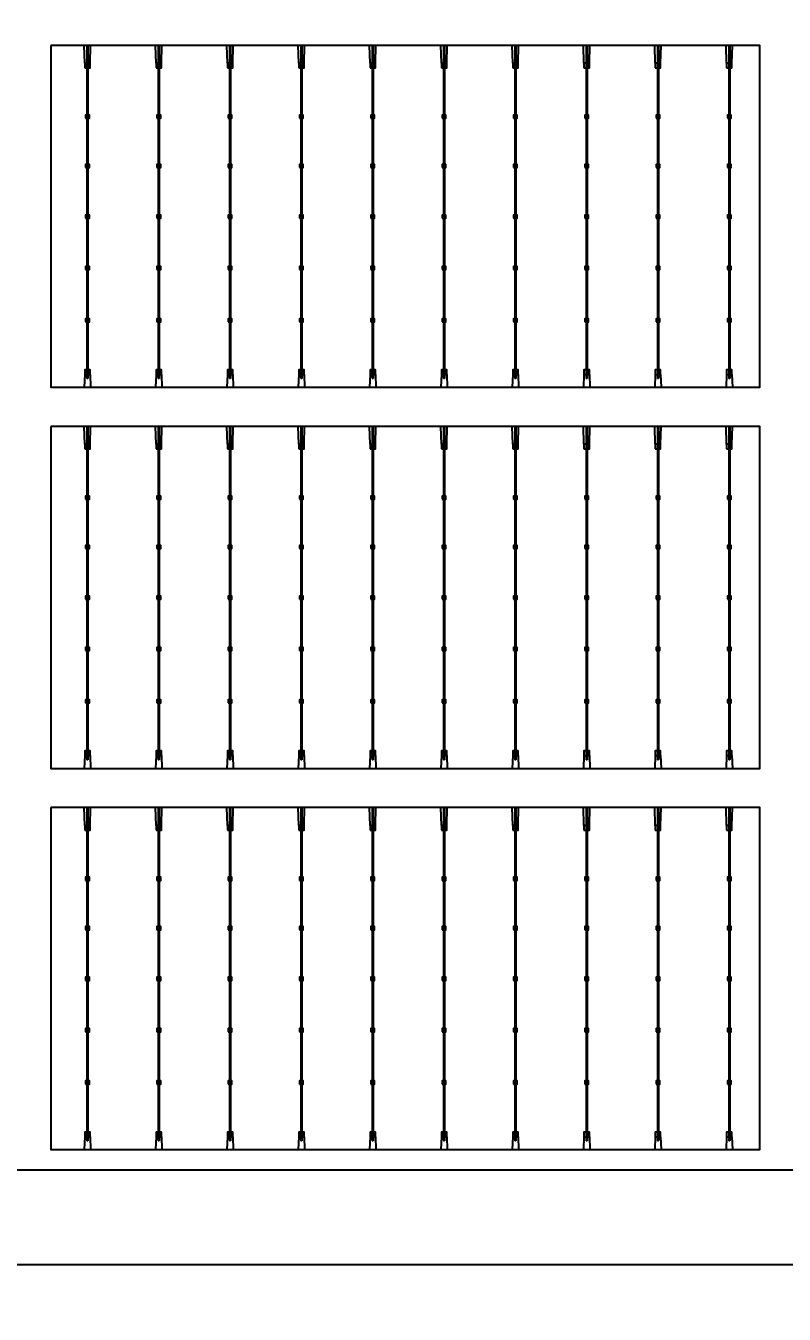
# Model space of a CAD drawing. Header units: millimetres. Extents: x 10297564 to 11610295, y -9287743 to -8409454.
# Drawn here: x 10433894 to 10436460, y -9107772 to -9103410 of the extents above; entities that cross this region are included whole.
import ezdxf

# ---------------------------------------------------------------- set-up
doc = ezdxf.new("R2010")
doc.units = ezdxf.units.MM
doc.header["$LTSCALE"] = 100
doc.layers.add('E1', color=1, linetype='Continuous')
doc.layers.add('Outline', color=5, linetype='Continuous', lineweight=25)
doc.styles.add('HL-S1', font='DotumChe.ttf')
doc.styles.add('MG', font='malgun.ttf')
doc.dimstyles.new('HL-100', dxfattribs={"dimscale": 100, "dimtxt": 3, "dimasz": 4, "dimexe": 2, "dimexo": 2, "dimgap": 1, "dimtad": 1, "dimdec": 0, "dimzin": 0, "dimlunit": 6, "dimtxsty": 'HL-S1', "dimblk": 'DOTSMALL', "dimcen": 4, "dimdle": 2, "dimclrd": 256, "dimclre": 256, "dimclrt": 4, "dimazin": 0, "dimtfac": 1, "dimtdec": 0, "dimtix": 1, "dimtmove": 2, "dimatfit": 3, "dimldrblk": 'DOTSMALL', "dimfxl": 1.5, "dimtolj": 1, "dimtzin": 0, "dimlwd": -1, "dimlwe": -1, "dimarcsym": 0})

# ---------------------------------------------------------------- blocks, each defined once
blk = doc.blocks.new('*D75')
at = {"layer": 'defpoints', "color": 0, "transparency": 16777216}
for p in [(10439230.2, -9073249.8), (10439230.2, -9073249.8), (10423426.7, -9107604.7)]:
    blk.add_point(p, dxfattribs=at)
at = {"layer": 'E1', "color": 1, "transparency": 16777216}
for p, q in [((10439593.6, -9073417), (10439593.6, -9073417)), ((10423593.8, -9107241.3), (10439063, -9073613.2)), ((10423790.1, -9107771.8), (10423790.1, -9107771.8))]:
    blk.add_line(p, q, dxfattribs=at)
for points in [[(10439002.4, -9073585.4), (10439123.6, -9073641.1), (10439230.2, -9073249.8)], [(10423533.3, -9107213.4), (10423654.4, -9107269.1), (10423426.7, -9107604.7)]]:
    blk.add_solid(points, dxfattribs=at)
at = {"layer": 'E1', "color": 7, "transparency": 16777216, "insert": (10430911.1, -9090235.3), "char_height": 500, "attachment_point": 5, "rotation": 65.2972, "style": 'MG'}
blk.add_mtext('\\A1;2711.1', dxfattribs=at)
blk = doc.blocks.new('_DotSmall')
at = {"color": 0, "linetype": 'ByBlock', "const_width": 0.5}
blk.add_lwpolyline([(-0.0625, 0, 1), (0.0625, 0, 1)], format="xyb", close=True, dxfattribs=at)

msp = doc.modelspace()

# ---------------------------------------------------------------- hatches: boundary and pattern name
at = {"true_color": 0x939598}
h = msp.add_hatch(color=252, dxfattribs=at)
h.dxf.hatch_style = 1
h.paths.add_polyline_path([(10434104.8, -9103475.9), (10434100.8, -9103475.9), (10434100.8, -9104604.4), (10434104.8, -9104604.4)])
h = msp.add_hatch(color=252, dxfattribs=at)
h.dxf.hatch_style = 1
h.paths.add_polyline_path([(10434346.1, -9103475.9), (10434342.1, -9103475.9), (10434342.1, -9104604.4), (10434346.1, -9104604.4)])
h = msp.add_hatch(color=252, dxfattribs=at)
h.dxf.hatch_style = 1
h.paths.add_polyline_path([(10434587.4, -9103475.9), (10434583.4, -9103475.9), (10434583.4, -9104604.4), (10434587.4, -9104604.4)])
h = msp.add_hatch(color=252, dxfattribs=at)
h.dxf.hatch_style = 1
h.paths.add_polyline_path([(10434828.7, -9103475.9), (10434824.7, -9103475.9), (10434824.7, -9104604.4), (10434828.7, -9104604.4)])
h = msp.add_hatch(color=252, dxfattribs=at)
h.dxf.hatch_style = 1
h.paths.add_polyline_path([(10435070.1, -9103475.9), (10435066, -9103475.9), (10435066, -9104604.4), (10435070.1, -9104604.4)])
h = msp.add_hatch(color=252, dxfattribs=at)
h.dxf.hatch_style = 1
h.paths.add_polyline_path([(10435311.4, -9103475.9), (10435307.3, -9103475.9), (10435307.3, -9104604.4), (10435311.4, -9104604.4)])
h = msp.add_hatch(color=252, dxfattribs=at)
h.dxf.hatch_style = 1
h.paths.add_polyline_path([(10435552.7, -9103475.9), (10435548.6, -9103475.9), (10435548.6, -9104604.4), (10435552.7, -9104604.4)])
h = msp.add_hatch(color=252, dxfattribs=at)
h.dxf.hatch_style = 1
h.paths.add_polyline_path([(10435794, -9103475.9), (10435789.9, -9103475.9), (10435789.9, -9104604.4), (10435794, -9104604.4)])
h = msp.add_hatch(color=252, dxfattribs=at)
h.dxf.hatch_style = 1
h.paths.add_polyline_path([(10436035.3, -9103475.9), (10436031.2, -9103475.9), (10436031.2, -9104604.4), (10436035.3, -9104604.4)])
h = msp.add_hatch(color=252, dxfattribs=at)
h.dxf.hatch_style = 1
h.paths.add_polyline_path([(10436276.6, -9103475.9), (10436272.5, -9103475.9), (10436272.5, -9104604.4), (10436276.6, -9104604.4)])
h = msp.add_hatch(color=252, dxfattribs=at)
h.dxf.hatch_style = 1
h.paths.add_polyline_path([(10434104.8, -9104766.1), (10434100.8, -9104766.1), (10434100.8, -9105894.6), (10434104.8, -9105894.6)])
h = msp.add_hatch(color=252, dxfattribs=at)
h.dxf.hatch_style = 1
h.paths.add_polyline_path([(10434346.1, -9104766.1), (10434342.1, -9104766.1), (10434342.1, -9105894.6), (10434346.1, -9105894.6)])
h = msp.add_hatch(color=252, dxfattribs=at)
h.dxf.hatch_style = 1
h.paths.add_polyline_path([(10434587.4, -9104766.1), (10434583.4, -9104766.1), (10434583.4, -9105894.6), (10434587.4, -9105894.6)])
h = msp.add_hatch(color=252, dxfattribs=at)
h.dxf.hatch_style = 1
h.paths.add_polyline_path([(10434828.7, -9104766.1), (10434824.7, -9104766.1), (10434824.7, -9105894.6), (10434828.7, -9105894.6)])
h = msp.add_hatch(color=252, dxfattribs=at)
h.dxf.hatch_style = 1
h.paths.add_polyline_path([(10435070.1, -9104766.1), (10435066, -9104766.1), (10435066, -9105894.6), (10435070.1, -9105894.6)])
h = msp.add_hatch(color=252, dxfattribs=at)
h.dxf.hatch_style = 1
h.paths.add_polyline_path([(10435311.4, -9104766.1), (10435307.3, -9104766.1), (10435307.3, -9105894.6), (10435311.4, -9105894.6)])
h = msp.add_hatch(color=252, dxfattribs=at)
h.dxf.hatch_style = 1
h.paths.add_polyline_path([(10435552.7, -9104766.1), (10435548.6, -9104766.1), (10435548.6, -9105894.6), (10435552.7, -9105894.6)])
h = msp.add_hatch(color=252, dxfattribs=at)
h.dxf.hatch_style = 1
h.paths.add_polyline_path([(10435794, -9104766.1), (10435789.9, -9104766.1), (10435789.9, -9105894.6), (10435794, -9105894.6)])
h = msp.add_hatch(color=252, dxfattribs=at)
h.dxf.hatch_style = 1
h.paths.add_polyline_path([(10436035.3, -9104766.1), (10436031.2, -9104766.1), (10436031.2, -9105894.6), (10436035.3, -9105894.6)])
h = msp.add_hatch(color=252, dxfattribs=at)
h.dxf.hatch_style = 1
h.paths.add_polyline_path([(10436276.6, -9104766.1), (10436272.5, -9104766.1), (10436272.5, -9105894.6), (10436276.6, -9105894.6)])
h = msp.add_hatch(color=252, dxfattribs=at)
h.dxf.hatch_style = 1
h.paths.add_polyline_path([(10434104.8, -9106056.4), (10434100.8, -9106056.4), (10434100.8, -9107184.9), (10434104.8, -9107184.9)])
h = msp.add_hatch(color=252, dxfattribs=at)
h.dxf.hatch_style = 1
h.paths.add_polyline_path([(10434346.1, -9106056.4), (10434342.1, -9106056.4), (10434342.1, -9107184.9), (10434346.1, -9107184.9)])
h = msp.add_hatch(color=252, dxfattribs=at)
h.dxf.hatch_style = 1
h.paths.add_polyline_path([(10434587.4, -9106056.4), (10434583.4, -9106056.4), (10434583.4, -9107184.9), (10434587.4, -9107184.9)])
h = msp.add_hatch(color=252, dxfattribs=at)
h.dxf.hatch_style = 1
h.paths.add_polyline_path([(10434828.7, -9106056.4), (10434824.7, -9106056.4), (10434824.7, -9107184.9), (10434828.7, -9107184.9)])
h = msp.add_hatch(color=252, dxfattribs=at)
h.dxf.hatch_style = 1
h.paths.add_polyline_path([(10435070.1, -9106056.4), (10435066, -9106056.4), (10435066, -9107184.9), (10435070.1, -9107184.9)])
h = msp.add_hatch(color=252, dxfattribs=at)
h.dxf.hatch_style = 1
h.paths.add_polyline_path([(10435311.4, -9106056.4), (10435307.3, -9106056.4), (10435307.3, -9107184.9), (10435311.4, -9107184.9)])
h = msp.add_hatch(color=252, dxfattribs=at)
h.dxf.hatch_style = 1
h.paths.add_polyline_path([(10435552.7, -9106056.4), (10435548.6, -9106056.4), (10435548.6, -9107184.9), (10435552.7, -9107184.9)])
h = msp.add_hatch(color=252, dxfattribs=at)
h.dxf.hatch_style = 1
h.paths.add_polyline_path([(10435794, -9106056.4), (10435789.9, -9106056.4), (10435789.9, -9107184.9), (10435794, -9107184.9)])
h = msp.add_hatch(color=252, dxfattribs=at)
h.dxf.hatch_style = 1
h.paths.add_polyline_path([(10436035.3, -9106056.4), (10436031.2, -9106056.4), (10436031.2, -9107184.9), (10436035.3, -9107184.9)])
h = msp.add_hatch(color=252, dxfattribs=at)
h.dxf.hatch_style = 1
h.paths.add_polyline_path([(10436276.6, -9106056.4), (10436272.5, -9106056.4), (10436272.5, -9107184.9), (10436276.6, -9107184.9)])

# ---------------------------------------------------------------- linework, layer by layer
for p, q in [((10434093.7, -9103536.2), (10434091.8, -9103475.9)), ((10434100.8, -9103475.9), (10434100.8, -9104604.4)), ((10434104.8, -9103475.9), (10434104.8, -9104604.4)), ((10434111.9, -9103536.2), (10434113.8, -9103475.9)), ((10434335, -9103536.2), (10434333.1, -9103475.9)), ((10434342.1, -9103475.9), (10434342.1, -9104604.4)), ((10434346.1, -9103475.9), (10434346.1, -9104604.4)), ((10434353.2, -9103536.2), (10434355.1, -9103475.9)), ((10434576.3, -9103536.2), (10434574.4, -9103475.9)), ((10434583.4, -9103475.9), (10434583.4, -9104604.4)), ((10434587.4, -9103475.9), (10434587.4, -9104604.4)), ((10434594.5, -9103536.2), (10434596.4, -9103475.9)), ((10434817.7, -9103536.2), (10434815.7, -9103475.9)), ((10434824.7, -9103475.9), (10434824.7, -9104604.4)), ((10434828.7, -9103475.9), (10434828.7, -9104604.4)), ((10434835.8, -9103536.2), (10434837.8, -9103475.9)), ((10435059, -9103536.2), (10435057, -9103475.9)), ((10435066, -9103475.9), (10435066, -9104604.4)), ((10435070.1, -9103475.9), (10435070.1, -9104604.4)), ((10435077.1, -9103536.2), (10435079.1, -9103475.9)), ((10435300.3, -9103536.2), (10435298.3, -9103475.9)), ((10435307.3, -9103475.9), (10435307.3, -9104604.4)), ((10435311.4, -9103475.9), (10435311.4, -9104604.4)), ((10435318.4, -9103536.2), (10435320.4, -9103475.9)), ((10435541.6, -9103536.2), (10435539.6, -9103475.9)), ((10435548.6, -9103475.9), (10435548.6, -9104604.4)), ((10435552.7, -9103475.9), (10435552.7, -9104604.4)), ((10435559.7, -9103536.2), (10435561.7, -9103475.9)), ((10435782.9, -9103536.2), (10435780.9, -9103475.9)), ((10435789.9, -9103475.9), (10435789.9, -9104604.4)), ((10435794, -9103475.9), (10435794, -9104604.4)), ((10435801, -9103536.2), (10435803, -9103475.9)), ((10436024.2, -9103536.2), (10436022.2, -9103475.9)), ((10436031.2, -9103475.9), (10436031.2, -9104604.4)), ((10436035.3, -9103475.9), (10436035.3, -9104604.4)), ((10436042.3, -9103536.2), (10436044.3, -9103475.9)), ((10436265.5, -9103536.2), (10436263.5, -9103475.9)), ((10436272.5, -9103475.9), (10436272.5, -9104604.4)), ((10436276.6, -9103475.9), (10436276.6, -9104604.4)), ((10436283.6, -9103536.2), (10436285.6, -9103475.9)), ((10434102.4, -9103536.9), (10434102.4, -9103879.2)), ((10434103.2, -9103536.9), (10434103.2, -9103879.2)), ((10434343.7, -9103536.9), (10434343.7, -9103879.2)), ((10434344.5, -9103536.9), (10434344.5, -9103879.2)), ((10434585, -9103536.9), (10434585, -9104050.5)), ((10434585.8, -9103536.9), (10434585.8, -9104050.5)), ((10434826.3, -9103536.9), (10434826.3, -9104050.5)), ((10434827.1, -9103536.9), (10434827.1, -9104050.5)), ((10435067.6, -9103536.9), (10435067.6, -9104050.5)), ((10435068.4, -9103536.9), (10435068.4, -9104050.5)), ((10435308.9, -9103536.9), (10435308.9, -9104050.5)), ((10435309.8, -9103536.9), (10435309.8, -9104050.5)), ((10435550.2, -9103536.9), (10435550.2, -9104050.5)), ((10435551.1, -9103536.9), (10435551.1, -9104050.5)), ((10435791.5, -9103536.9), (10435791.5, -9104050.5)), ((10435792.4, -9103536.9), (10435792.4, -9104050.5)), ((10436032.8, -9103536.9), (10436032.8, -9104050.5)), ((10436033.7, -9103536.9), (10436033.7, -9104050.5)), ((10436274.1, -9103536.9), (10436274.1, -9104050.5)), ((10436275, -9103536.9), (10436275, -9104050.5)), ((10434102.4, -9103889.7), (10434102.4, -9104050.5)), ((10434103.2, -9103889.7), (10434103.2, -9104050.5)), ((10434343.7, -9103889.7), (10434343.7, -9104050.5)), ((10434344.5, -9103889.7), (10434344.5, -9104050.5)), ((10434102.4, -9104060.9), (10434102.4, -9104224.6)), ((10434103.2, -9104060.9), (10434103.2, -9104224.6)), ((10434343.7, -9104060.9), (10434343.7, -9104401.4)), ((10434344.5, -9104060.9), (10434344.5, -9104401.4)), ((10434585, -9104060.9), (10434585, -9104401.4)), ((10434585.8, -9104060.9), (10434585.8, -9104401.4)), ((10434826.3, -9104060.9), (10434826.3, -9104401.4)), ((10434827.1, -9104060.9), (10434827.1, -9104401.4)), ((10435067.6, -9104060.9), (10435067.6, -9104401.4)), ((10435068.4, -9104060.9), (10435068.4, -9104401.4)), ((10435308.9, -9104060.9), (10435308.9, -9104401.4)), ((10435309.8, -9104060.9), (10435309.8, -9104401.4)), ((10435550.2, -9104060.9), (10435550.2, -9104401.4)), ((10435551.1, -9104060.9), (10435551.1, -9104401.4)), ((10435791.5, -9104060.9), (10435791.5, -9104401.4)), ((10435792.4, -9104060.9), (10435792.4, -9104401.4)), ((10436032.8, -9104060.9), (10436032.8, -9104401.4)), ((10436033.7, -9104060.9), (10436033.7, -9104401.4)), ((10436274.1, -9104060.9), (10436274.1, -9104401.4)), ((10436275, -9104060.9), (10436275, -9104401.4)), ((10434102.4, -9104235), (10434102.4, -9104401.4)), ((10434103.2, -9104235), (10434103.2, -9104401.4)), ((10434102.4, -9104411.9), (10434102.4, -9104574.4)), ((10434103.2, -9104411.9), (10434103.2, -9104574.4)), ((10434343.7, -9104411.9), (10434343.7, -9104574.4)), ((10434344.5, -9104411.9), (10434344.5, -9104574.4)), ((10434585, -9104411.9), (10434585, -9104574.4)), ((10434585.8, -9104411.9), (10434585.8, -9104574.4)), ((10434826.3, -9104411.9), (10434826.3, -9104574.4)), ((10434827.1, -9104411.9), (10434827.1, -9104574.4)), ((10435067.6, -9104411.9), (10435067.6, -9104574.4)), ((10435068.4, -9104411.9), (10435068.4, -9104574.4)), ((10435308.9, -9104411.9), (10435308.9, -9104574.4)), ((10435309.8, -9104411.9), (10435309.8, -9104574.4)), ((10435550.2, -9104411.9), (10435550.2, -9104574.4)), ((10435551.1, -9104411.9), (10435551.1, -9104574.4)), ((10435791.5, -9104411.9), (10435791.5, -9104574.4)), ((10435792.4, -9104411.9), (10435792.4, -9104574.4)), ((10436032.8, -9104411.9), (10436032.8, -9104574.4)), ((10436033.7, -9104411.9), (10436033.7, -9104574.4)), ((10436274.1, -9104411.9), (10436274.1, -9104574.4)), ((10436275, -9104411.9), (10436275, -9104574.4)), ((10434093.7, -9104590.4), (10434092, -9104633.6)), ((10434111.9, -9104590.4), (10434113.6, -9104633.6)), ((10434335, -9104590.4), (10434333.4, -9104633.6)), ((10434353.2, -9104590.4), (10434354.9, -9104633.6)), ((10434576.3, -9104590.4), (10434574.7, -9104633.6)), ((10434594.5, -9104590.4), (10434596.2, -9104633.6)), ((10434817.7, -9104590.4), (10434816, -9104633.6)), ((10434835.8, -9104590.4), (10434837.5, -9104633.6)), ((10435059, -9104590.4), (10435057.3, -9104633.6)), ((10435077.1, -9104590.4), (10435078.8, -9104633.6)), ((10435300.3, -9104590.4), (10435298.6, -9104633.6)), ((10435318.4, -9104590.4), (10435320.1, -9104633.6)), ((10435541.6, -9104590.4), (10435539.9, -9104633.6)), ((10435559.7, -9104590.4), (10435561.4, -9104633.6)), ((10435782.9, -9104590.4), (10435781.2, -9104633.6)), ((10435801, -9104590.4), (10435802.7, -9104633.6)), ((10436024.2, -9104590.4), (10436022.5, -9104633.6)), ((10436042.3, -9104590.4), (10436044, -9104633.6)), ((10436265.5, -9104590.4), (10436263.8, -9104633.6)), ((10436283.6, -9104590.4), (10436285.3, -9104633.6)), ((10434104.8, -9104604.4), (10434100.8, -9104604.4)), ((10434346.1, -9104604.4), (10434342.1, -9104604.4)), ((10434587.4, -9104604.4), (10434583.4, -9104604.4)), ((10434828.7, -9104604.4), (10434824.7, -9104604.4)), ((10435070.1, -9104604.4), (10435066, -9104604.4)), ((10435311.4, -9104604.4), (10435307.3, -9104604.4)), ((10435552.7, -9104604.4), (10435548.6, -9104604.4)), ((10435794, -9104604.4), (10435789.9, -9104604.4)), ((10436035.3, -9104604.4), (10436031.2, -9104604.4)), ((10436276.6, -9104604.4), (10436272.5, -9104604.4)), ((10434093.7, -9104826.4), (10434091.8, -9104766.1)), ((10434100.8, -9104766.1), (10434100.8, -9105894.6)), ((10434104.8, -9104766.1), (10434104.8, -9105894.6)), ((10434111.9, -9104826.4), (10434113.8, -9104766.1)), ((10434335, -9104826.4), (10434333.1, -9104766.1)), ((10434342.1, -9104766.1), (10434342.1, -9105894.6)), ((10434346.1, -9104766.1), (10434346.1, -9105894.6)), ((10434353.2, -9104826.4), (10434355.1, -9104766.1)), ((10434576.3, -9104826.4), (10434574.4, -9104766.1)), ((10434583.4, -9104766.1), (10434583.4, -9105894.6)), ((10434587.4, -9104766.1), (10434587.4, -9105894.6)), ((10434594.5, -9104826.4), (10434596.4, -9104766.1)), ((10434817.7, -9104826.4), (10434815.7, -9104766.1)), ((10434824.7, -9104766.1), (10434824.7, -9105894.6)), ((10434828.7, -9104766.1), (10434828.7, -9105894.6)), ((10434835.8, -9104826.4), (10434837.8, -9104766.1)), ((10435059, -9104826.4), (10435057, -9104766.1)), ((10435066, -9104766.1), (10435066, -9105894.6)), ((10435070.1, -9104766.1), (10435070.1, -9105894.6)), ((10435077.1, -9104826.4), (10435079.1, -9104766.1)), ((10435300.3, -9104826.4), (10435298.3, -9104766.1)), ((10435307.3, -9104766.1), (10435307.3, -9105894.6)), ((10435311.4, -9104766.1), (10435311.4, -9105894.6)), ((10435318.4, -9104826.4), (10435320.4, -9104766.1)), ((10435541.6, -9104826.4), (10435539.6, -9104766.1)), ((10435548.6, -9104766.1), (10435548.6, -9105894.6)), ((10435552.7, -9104766.1), (10435552.7, -9105894.6)), ((10435559.7, -9104826.4), (10435561.7, -9104766.1)), ((10435782.9, -9104826.4), (10435780.9, -9104766.1)), ((10435789.9, -9104766.1), (10435789.9, -9105894.6)), ((10435794, -9104766.1), (10435794, -9105894.6)), ((10435801, -9104826.4), (10435803, -9104766.1)), ((10436024.2, -9104826.4), (10436022.2, -9104766.1)), ((10436031.2, -9104766.1), (10436031.2, -9105894.6)), ((10436035.3, -9104766.1), (10436035.3, -9105894.6)), ((10436042.3, -9104826.4), (10436044.3, -9104766.1)), ((10436265.5, -9104826.4), (10436263.5, -9104766.1)), ((10436272.5, -9104766.1), (10436272.5, -9105894.6)), ((10436276.6, -9104766.1), (10436276.6, -9105894.6)), ((10436283.6, -9104826.4), (10436285.6, -9104766.1)), ((10434102.4, -9104827.1), (10434102.4, -9105169.4)), ((10434103.2, -9104827.1), (10434103.2, -9105169.4)), ((10434343.7, -9104827.1), (10434343.7, -9105169.4)), ((10434344.5, -9104827.1), (10434344.5, -9105169.4)), ((10434585, -9104827.1), (10434585, -9105340.7)), ((10434585.8, -9104827.1), (10434585.8, -9105340.7)), ((10434826.3, -9104827.1), (10434826.3, -9105340.7)), ((10434827.1, -9104827.1), (10434827.1, -9105340.7)), ((10435067.6, -9104827.1), (10435067.6, -9105340.7)), ((10435068.4, -9104827.1), (10435068.4, -9105340.7)), ((10435308.9, -9104827.1), (10435308.9, -9105340.7)), ((10435309.8, -9104827.1), (10435309.8, -9105340.7)), ((10435550.2, -9104827.1), (10435550.2, -9105340.7)), ((10435551.1, -9104827.1), (10435551.1, -9105340.7)), ((10435791.5, -9104827.1), (10435791.5, -9105340.7)), ((10435792.4, -9104827.1), (10435792.4, -9105340.7)), ((10436032.8, -9104827.1), (10436032.8, -9105340.7)), ((10436033.7, -9104827.1), (10436033.7, -9105340.7)), ((10436274.1, -9104827.1), (10436274.1, -9105340.7)), ((10436275, -9104827.1), (10436275, -9105340.7)), ((10434102.4, -9105179.9), (10434102.4, -9105340.7)), ((10434103.2, -9105179.9), (10434103.2, -9105340.7)), ((10434343.7, -9105179.9), (10434343.7, -9105340.7)), ((10434344.5, -9105179.9), (10434344.5, -9105340.7)), ((10434102.4, -9105351.2), (10434102.4, -9105514.8)), ((10434103.2, -9105351.2), (10434103.2, -9105514.8)), ((10434343.7, -9105351.2), (10434343.7, -9105691.6)), ((10434344.5, -9105351.2), (10434344.5, -9105691.6)), ((10434585, -9105351.2), (10434585, -9105691.6)), ((10434585.8, -9105351.2), (10434585.8, -9105691.6)), ((10434826.3, -9105351.2), (10434826.3, -9105691.6)), ((10434827.1, -9105351.2), (10434827.1, -9105691.6)), ((10435067.6, -9105351.2), (10435067.6, -9105691.6)), ((10435068.4, -9105351.2), (10435068.4, -9105691.6)), ((10435308.9, -9105351.2), (10435308.9, -9105691.6)), ((10435309.8, -9105351.2), (10435309.8, -9105691.6)), ((10435550.2, -9105351.2), (10435550.2, -9105691.6)), ((10435551.1, -9105351.2), (10435551.1, -9105691.6)), ((10435791.5, -9105351.2), (10435791.5, -9105691.6)), ((10435792.4, -9105351.2), (10435792.4, -9105691.6)), ((10436032.8, -9105351.2), (10436032.8, -9105691.6)), ((10436033.7, -9105351.2), (10436033.7, -9105691.6)), ((10436274.1, -9105351.2), (10436274.1, -9105691.6)), ((10436275, -9105351.2), (10436275, -9105691.6)), ((10434102.4, -9105525.2), (10434102.4, -9105691.6)), ((10434103.2, -9105525.2), (10434103.2, -9105691.6)), ((10434102.4, -9105702.1), (10434102.4, -9105864.6)), ((10434103.2, -9105702.1), (10434103.2, -9105864.6)), ((10434343.7, -9105702.1), (10434343.7, -9105864.6)), ((10434344.5, -9105702.1), (10434344.5, -9105864.6)), ((10434585, -9105702.1), (10434585, -9105864.6)), ((10434585.8, -9105702.1), (10434585.8, -9105864.6)), ((10434826.3, -9105702.1), (10434826.3, -9105864.6)), ((10434827.1, -9105702.1), (10434827.1, -9105864.6)), ((10435067.6, -9105702.1), (10435067.6, -9105864.6)), ((10435068.4, -9105702.1), (10435068.4, -9105864.6)), ((10435308.9, -9105702.1), (10435308.9, -9105864.6)), ((10435309.8, -9105702.1), (10435309.8, -9105864.6)), ((10435550.2, -9105702.1), (10435550.2, -9105864.6)), ((10435551.1, -9105702.1), (10435551.1, -9105864.6)), ((10435791.5, -9105702.1), (10435791.5, -9105864.6)), ((10435792.4, -9105702.1), (10435792.4, -9105864.6)), ((10436032.8, -9105702.1), (10436032.8, -9105864.6)), ((10436033.7, -9105702.1), (10436033.7, -9105864.6)), ((10436274.1, -9105702.1), (10436274.1, -9105864.6)), ((10436275, -9105702.1), (10436275, -9105864.6)), ((10434093.7, -9105880.6), (10434092, -9105923.8)), ((10434104.8, -9105894.6), (10434100.8, -9105894.6)), ((10434111.9, -9105880.6), (10434113.6, -9105923.8)), ((10434335, -9105880.6), (10434333.4, -9105923.8)), ((10434346.1, -9105894.6), (10434342.1, -9105894.6)), ((10434353.2, -9105880.6), (10434354.9, -9105923.8)), ((10434576.3, -9105880.6), (10434574.7, -9105923.8)), ((10434587.4, -9105894.6), (10434583.4, -9105894.6)), ((10434594.5, -9105880.6), (10434596.2, -9105923.8)), ((10434817.7, -9105880.6), (10434816, -9105923.8)), ((10434828.7, -9105894.6), (10434824.7, -9105894.6)), ((10434835.8, -9105880.6), (10434837.5, -9105923.8)), ((10435059, -9105880.6), (10435057.3, -9105923.8)), ((10435070.1, -9105894.6), (10435066, -9105894.6)), ((10435077.1, -9105880.6), (10435078.8, -9105923.8)), ((10435300.3, -9105880.6), (10435298.6, -9105923.8)), ((10435311.4, -9105894.6), (10435307.3, -9105894.6)), ((10435318.4, -9105880.6), (10435320.1, -9105923.8)), ((10435541.6, -9105880.6), (10435539.9, -9105923.8)), ((10435552.7, -9105894.6), (10435548.6, -9105894.6)), ((10435559.7, -9105880.6), (10435561.4, -9105923.8)), ((10435782.9, -9105880.6), (10435781.2, -9105923.8)), ((10435794, -9105894.6), (10435789.9, -9105894.6)), ((10435801, -9105880.6), (10435802.7, -9105923.8)), ((10436024.2, -9105880.6), (10436022.5, -9105923.8)), ((10436035.3, -9105894.6), (10436031.2, -9105894.6)), ((10436042.3, -9105880.6), (10436044, -9105923.8)), ((10436265.5, -9105880.6), (10436263.8, -9105923.8)), ((10436276.6, -9105894.6), (10436272.5, -9105894.6)), ((10436283.6, -9105880.6), (10436285.3, -9105923.8)), ((10434093.7, -9106116.7), (10434091.8, -9106056.4)), ((10434100.8, -9106056.4), (10434100.8, -9107184.9)), ((10434104.8, -9106056.4), (10434104.8, -9107184.9)), ((10434111.9, -9106116.7), (10434113.8, -9106056.4)), ((10434335, -9106116.7), (10434333.1, -9106056.4)), ((10434342.1, -9106056.4), (10434342.1, -9107184.9)), ((10434346.1, -9106056.4), (10434346.1, -9107184.9)), ((10434353.2, -9106116.7), (10434355.1, -9106056.4)), ((10434576.3, -9106116.7), (10434574.4, -9106056.4)), ((10434583.4, -9106056.4), (10434583.4, -9107184.9)), ((10434587.4, -9106056.4), (10434587.4, -9107184.9)), ((10434594.5, -9106116.7), (10434596.4, -9106056.4)), ((10434817.7, -9106116.7), (10434815.7, -9106056.4)), ((10434824.7, -9106056.4), (10434824.7, -9107184.9)), ((10434828.7, -9106056.4), (10434828.7, -9107184.9)), ((10434835.8, -9106116.7), (10434837.8, -9106056.4)), ((10435059, -9106116.7), (10435057, -9106056.4)), ((10435066, -9106056.4), (10435066, -9107184.9)), ((10435070.1, -9106056.4), (10435070.1, -9107184.9)), ((10435077.1, -9106116.7), (10435079.1, -9106056.4)), ((10435300.3, -9106116.7), (10435298.3, -9106056.4)), ((10435307.3, -9106056.4), (10435307.3, -9107184.9)), ((10435311.4, -9106056.4), (10435311.4, -9107184.9)), ((10435318.4, -9106116.7), (10435320.4, -9106056.4)), ((10435541.6, -9106116.7), (10435539.6, -9106056.4)), ((10435548.6, -9106056.4), (10435548.6, -9107184.9)), ((10435552.7, -9106056.4), (10435552.7, -9107184.9)), ((10435559.7, -9106116.7), (10435561.7, -9106056.4)), ((10435782.9, -9106116.7), (10435780.9, -9106056.4)), ((10435789.9, -9106056.4), (10435789.9, -9107184.9)), ((10435794, -9106056.4), (10435794, -9107184.9)), ((10435801, -9106116.7), (10435803, -9106056.4)), ((10436024.2, -9106116.7), (10436022.2, -9106056.4)), ((10436031.2, -9106056.4), (10436031.2, -9107184.9)), ((10436035.3, -9106056.4), (10436035.3, -9107184.9)), ((10436042.3, -9106116.7), (10436044.3, -9106056.4)), ((10436265.5, -9106116.7), (10436263.5, -9106056.4)), ((10436272.5, -9106056.4), (10436272.5, -9107184.9)), ((10436276.6, -9106056.4), (10436276.6, -9107184.9)), ((10436283.6, -9106116.7), (10436285.6, -9106056.4)), ((10434102.4, -9106117.4), (10434102.4, -9106459.7)), ((10434103.2, -9106117.4), (10434103.2, -9106459.7)), ((10434343.7, -9106117.4), (10434343.7, -9106459.7)), ((10434344.5, -9106117.4), (10434344.5, -9106459.7)), ((10434585, -9106117.4), (10434585, -9106631)), ((10434585.8, -9106117.4), (10434585.8, -9106631)), ((10434826.3, -9106117.4), (10434826.3, -9106631)), ((10434827.1, -9106117.4), (10434827.1, -9106631)), ((10435067.6, -9106117.4), (10435067.6, -9106631)), ((10435068.4, -9106117.4), (10435068.4, -9106631)), ((10435308.9, -9106117.4), (10435308.9, -9106631)), ((10435309.8, -9106117.4), (10435309.8, -9106631)), ((10435550.2, -9106117.4), (10435550.2, -9106631)), ((10435551.1, -9106117.4), (10435551.1, -9106631)), ((10435791.5, -9106117.4), (10435791.5, -9106631)), ((10435792.4, -9106117.4), (10435792.4, -9106631)), ((10436032.8, -9106117.4), (10436032.8, -9106631)), ((10436033.7, -9106117.4), (10436033.7, -9106631)), ((10436274.1, -9106117.4), (10436274.1, -9106631)), ((10436275, -9106117.4), (10436275, -9106631)), ((10434102.4, -9106470.1), (10434102.4, -9106631)), ((10434103.2, -9106470.1), (10434103.2, -9106631)), ((10434343.7, -9106470.1), (10434343.7, -9106631)), ((10434344.5, -9106470.1), (10434344.5, -9106631)), ((10434102.4, -9106641.4), (10434102.4, -9106805)), ((10434103.2, -9106641.4), (10434103.2, -9106805)), ((10434343.7, -9106641.4), (10434343.7, -9106981.9)), ((10434344.5, -9106641.4), (10434344.5, -9106981.9)), ((10434585, -9106641.4), (10434585, -9106981.9)), ((10434585.8, -9106641.4), (10434585.8, -9106981.9)), ((10434826.3, -9106641.4), (10434826.3, -9106981.9)), ((10434827.1, -9106641.4), (10434827.1, -9106981.9)), ((10435067.6, -9106641.4), (10435067.6, -9106981.9)), ((10435068.4, -9106641.4), (10435068.4, -9106981.9)), ((10435308.9, -9106641.4), (10435308.9, -9106981.9)), ((10435309.8, -9106641.4), (10435309.8, -9106981.9)), ((10435550.2, -9106641.4), (10435550.2, -9106981.9)), ((10435551.1, -9106641.4), (10435551.1, -9106981.9)), ((10435791.5, -9106641.4), (10435791.5, -9106981.9)), ((10435792.4, -9106641.4), (10435792.4, -9106981.9)), ((10436032.8, -9106641.4), (10436032.8, -9106981.9)), ((10436033.7, -9106641.4), (10436033.7, -9106981.9)), ((10436274.1, -9106641.4), (10436274.1, -9106981.9)), ((10436275, -9106641.4), (10436275, -9106981.9)), ((10434102.4, -9106815.5), (10434102.4, -9106981.9)), ((10434103.2, -9106815.5), (10434103.2, -9106981.9)), ((10434102.4, -9106992.4), (10434102.4, -9107154.9)), ((10434103.2, -9106992.4), (10434103.2, -9107154.9)), ((10434343.7, -9106992.4), (10434343.7, -9107154.9)), ((10434344.5, -9106992.4), (10434344.5, -9107154.9)), ((10434585, -9106992.4), (10434585, -9107154.9)), ((10434585.8, -9106992.4), (10434585.8, -9107154.9)), ((10434826.3, -9106992.4), (10434826.3, -9107154.9)), ((10434827.1, -9106992.4), (10434827.1, -9107154.9)), ((10435067.6, -9106992.4), (10435067.6, -9107154.9)), ((10435068.4, -9106992.4), (10435068.4, -9107154.9)), ((10435308.9, -9106992.4), (10435308.9, -9107154.9)), ((10435309.8, -9106992.4), (10435309.8, -9107154.9)), ((10435550.2, -9106992.4), (10435550.2, -9107154.9)), ((10435551.1, -9106992.4), (10435551.1, -9107154.9)), ((10435791.5, -9106992.4), (10435791.5, -9107154.9)), ((10435792.4, -9106992.4), (10435792.4, -9107154.9)), ((10436032.8, -9106992.4), (10436032.8, -9107154.9)), ((10436033.7, -9106992.4), (10436033.7, -9107154.9)), ((10436274.1, -9106992.4), (10436274.1, -9107154.9)), ((10436275, -9106992.4), (10436275, -9107154.9)), ((10434093.7, -9107170.9), (10434092, -9107214.1)), ((10434104.8, -9107184.9), (10434100.8, -9107184.9)), ((10434111.9, -9107170.9), (10434113.6, -9107214.1)), ((10434335, -9107170.9), (10434333.4, -9107214.1)), ((10434346.1, -9107184.9), (10434342.1, -9107184.9)), ((10434353.2, -9107170.9), (10434354.9, -9107214.1)), ((10434576.3, -9107170.9), (10434574.7, -9107214.1)), ((10434587.4, -9107184.9), (10434583.4, -9107184.9)), ((10434594.5, -9107170.9), (10434596.2, -9107214.1)), ((10434817.7, -9107170.9), (10434816, -9107214.1)), ((10434828.7, -9107184.9), (10434824.7, -9107184.9)), ((10434835.8, -9107170.9), (10434837.5, -9107214.1)), ((10435059, -9107170.9), (10435057.3, -9107214.1)), ((10435070.1, -9107184.9), (10435066, -9107184.9)), ((10435077.1, -9107170.9), (10435078.8, -9107214.1)), ((10435300.3, -9107170.9), (10435298.6, -9107214.1)), ((10435311.4, -9107184.9), (10435307.3, -9107184.9)), ((10435318.4, -9107170.9), (10435320.1, -9107214.1)), ((10435541.6, -9107170.9), (10435539.9, -9107214.1)), ((10435552.7, -9107184.9), (10435548.6, -9107184.9)), ((10435559.7, -9107170.9), (10435561.4, -9107214.1)), ((10435782.9, -9107170.9), (10435781.2, -9107214.1)), ((10435794, -9107184.9), (10435789.9, -9107184.9)), ((10435801, -9107170.9), (10435802.7, -9107214.1)), ((10436024.2, -9107170.9), (10436022.5, -9107214.1)), ((10436035.3, -9107184.9), (10436031.2, -9107184.9)), ((10436042.3, -9107170.9), (10436044, -9107214.1)), ((10436265.5, -9107170.9), (10436263.8, -9107214.1)), ((10436276.6, -9107184.9), (10436272.5, -9107184.9)), ((10436283.6, -9107170.9), (10436285.3, -9107214.1)), ((10423705.6, -9107282.5), (10438951.2, -9107282.5)), ((10439230.2, -9107604.7), (10423426.7, -9107604.7))]:
    msp.add_line(p, q)
at = {"color": 4}
for points in [[(10434093.7, -9103552.2), (10434111.9, -9103552.2), (10434111.9, -9103536.2), (10434093.7, -9103536.2)], [(10434335, -9103552.2), (10434353.2, -9103552.2), (10434353.2, -9103536.2), (10434335, -9103536.2)], [(10434576.3, -9103552.2), (10434594.5, -9103552.2), (10434594.5, -9103536.2), (10434576.3, -9103536.2)], [(10434817.7, -9103552.2), (10434835.8, -9103552.2), (10434835.8, -9103536.2), (10434817.7, -9103536.2)], [(10435059, -9103552.2), (10435077.1, -9103552.2), (10435077.1, -9103536.2), (10435059, -9103536.2)], [(10435300.3, -9103552.2), (10435318.4, -9103552.2), (10435318.4, -9103536.2), (10435300.3, -9103536.2)], [(10435541.6, -9103552.2), (10435559.7, -9103552.2), (10435559.7, -9103536.2), (10435541.6, -9103536.2)], [(10435782.9, -9103552.2), (10435801, -9103552.2), (10435801, -9103536.2), (10435782.9, -9103536.2)], [(10436024.2, -9103552.2), (10436042.3, -9103552.2), (10436042.3, -9103536.2), (10436024.2, -9103536.2)], [(10436265.5, -9103552.2), (10436283.6, -9103552.2), (10436283.6, -9103536.2), (10436265.5, -9103536.2)], [(10434096.9, -9103722.6), (10434109.4, -9103722.6), (10434109.4, -9103712.1), (10434096.9, -9103712.1)], [(10434338.2, -9103722.6), (10434350.7, -9103722.6), (10434350.7, -9103712.1), (10434338.2, -9103712.1)], [(10434579.5, -9103722.6), (10434592, -9103722.6), (10434592, -9103712.1), (10434579.5, -9103712.1)], [(10434820.8, -9103722.6), (10434833.3, -9103722.6), (10434833.3, -9103712.1), (10434820.8, -9103712.1)], [(10435062.1, -9103722.6), (10435074.7, -9103722.6), (10435074.7, -9103712.1), (10435062.1, -9103712.1)], [(10435303.4, -9103722.6), (10435316, -9103722.6), (10435316, -9103712.1), (10435303.4, -9103712.1)], [(10435544.7, -9103722.6), (10435557.3, -9103722.6), (10435557.3, -9103712.1), (10435544.7, -9103712.1)], [(10435786, -9103722.6), (10435798.6, -9103722.6), (10435798.6, -9103712.1), (10435786, -9103712.1)], [(10436027.3, -9103722.6), (10436039.9, -9103722.6), (10436039.9, -9103712.1), (10436027.3, -9103712.1)], [(10436268.6, -9103722.6), (10436281.2, -9103722.6), (10436281.2, -9103712.1), (10436268.6, -9103712.1)], [(10434096.9, -9103889.7), (10434109.4, -9103889.7), (10434109.4, -9103879.2), (10434096.9, -9103879.2)], [(10434338.2, -9103889.7), (10434350.7, -9103889.7), (10434350.7, -9103879.2), (10434338.2, -9103879.2)], [(10434579.5, -9103889.7), (10434592, -9103889.7), (10434592, -9103879.2), (10434579.5, -9103879.2)], [(10434820.8, -9103889.7), (10434833.3, -9103889.7), (10434833.3, -9103879.2), (10434820.8, -9103879.2)], [(10435062.1, -9103889.7), (10435074.7, -9103889.7), (10435074.7, -9103879.2), (10435062.1, -9103879.2)], [(10435303.4, -9103889.7), (10435316, -9103889.7), (10435316, -9103879.2), (10435303.4, -9103879.2)], [(10435544.7, -9103889.7), (10435557.3, -9103889.7), (10435557.3, -9103879.2), (10435544.7, -9103879.2)], [(10435786, -9103889.7), (10435798.6, -9103889.7), (10435798.6, -9103879.2), (10435786, -9103879.2)], [(10436027.3, -9103889.7), (10436039.9, -9103889.7), (10436039.9, -9103879.2), (10436027.3, -9103879.2)], [(10436268.6, -9103889.7), (10436281.2, -9103889.7), (10436281.2, -9103879.2), (10436268.6, -9103879.2)], [(10434096.9, -9104060.9), (10434109.4, -9104060.9), (10434109.4, -9104050.5), (10434096.9, -9104050.5)], [(10434338.2, -9104060.9), (10434350.7, -9104060.9), (10434350.7, -9104050.5), (10434338.2, -9104050.5)], [(10434579.5, -9104060.9), (10434592, -9104060.9), (10434592, -9104050.5), (10434579.5, -9104050.5)], [(10434820.8, -9104060.9), (10434833.3, -9104060.9), (10434833.3, -9104050.5), (10434820.8, -9104050.5)], [(10435062.1, -9104060.9), (10435074.7, -9104060.9), (10435074.7, -9104050.5), (10435062.1, -9104050.5)], [(10435303.4, -9104060.9), (10435316, -9104060.9), (10435316, -9104050.5), (10435303.4, -9104050.5)], [(10435544.7, -9104060.9), (10435557.3, -9104060.9), (10435557.3, -9104050.5), (10435544.7, -9104050.5)], [(10435786, -9104060.9), (10435798.6, -9104060.9), (10435798.6, -9104050.5), (10435786, -9104050.5)], [(10436027.3, -9104060.9), (10436039.9, -9104060.9), (10436039.9, -9104050.5), (10436027.3, -9104050.5)], [(10436268.6, -9104060.9), (10436281.2, -9104060.9), (10436281.2, -9104050.5), (10436268.6, -9104050.5)], [(10434096.9, -9104235), (10434109.4, -9104235), (10434109.4, -9104224.6), (10434096.9, -9104224.6)], [(10434338.2, -9104235), (10434350.7, -9104235), (10434350.7, -9104224.6), (10434338.2, -9104224.6)], [(10434579.5, -9104235), (10434592, -9104235), (10434592, -9104224.6), (10434579.5, -9104224.6)], [(10434820.8, -9104235), (10434833.3, -9104235), (10434833.3, -9104224.6), (10434820.8, -9104224.6)], [(10435062.1, -9104235), (10435074.7, -9104235), (10435074.7, -9104224.6), (10435062.1, -9104224.6)], [(10435303.4, -9104235), (10435316, -9104235), (10435316, -9104224.6), (10435303.4, -9104224.6)], [(10435544.7, -9104235), (10435557.3, -9104235), (10435557.3, -9104224.6), (10435544.7, -9104224.6)], [(10435786, -9104235), (10435798.6, -9104235), (10435798.6, -9104224.6), (10435786, -9104224.6)], [(10436027.3, -9104235), (10436039.9, -9104235), (10436039.9, -9104224.6), (10436027.3, -9104224.6)], [(10436268.6, -9104235), (10436281.2, -9104235), (10436281.2, -9104224.6), (10436268.6, -9104224.6)], [(10434096.9, -9104411.9), (10434109.4, -9104411.9), (10434109.4, -9104401.4), (10434096.9, -9104401.4)], [(10434338.2, -9104411.9), (10434350.7, -9104411.9), (10434350.7, -9104401.4), (10434338.2, -9104401.4)], [(10434579.5, -9104411.9), (10434592, -9104411.9), (10434592, -9104401.4), (10434579.5, -9104401.4)], [(10434820.8, -9104411.9), (10434833.3, -9104411.9), (10434833.3, -9104401.4), (10434820.8, -9104401.4)], [(10435062.1, -9104411.9), (10435074.7, -9104411.9), (10435074.7, -9104401.4), (10435062.1, -9104401.4)], [(10435303.4, -9104411.9), (10435316, -9104411.9), (10435316, -9104401.4), (10435303.4, -9104401.4)], [(10435544.7, -9104411.9), (10435557.3, -9104411.9), (10435557.3, -9104401.4), (10435544.7, -9104401.4)], [(10435786, -9104411.9), (10435798.6, -9104411.9), (10435798.6, -9104401.4), (10435786, -9104401.4)], [(10436027.3, -9104411.9), (10436039.9, -9104411.9), (10436039.9, -9104401.4), (10436027.3, -9104401.4)], [(10436268.6, -9104411.9), (10436281.2, -9104411.9), (10436281.2, -9104401.4), (10436268.6, -9104401.4)], [(10434093.7, -9104590.4), (10434111.9, -9104590.4), (10434111.9, -9104574.4), (10434093.7, -9104574.4)], [(10434335, -9104590.4), (10434353.2, -9104590.4), (10434353.2, -9104574.4), (10434335, -9104574.4)], [(10434576.3, -9104590.4), (10434594.5, -9104590.4), (10434594.5, -9104574.4), (10434576.3, -9104574.4)], [(10434817.7, -9104590.4), (10434835.8, -9104590.4), (10434835.8, -9104574.4), (10434817.7, -9104574.4)], [(10435059, -9104590.4), (10435077.1, -9104590.4), (10435077.1, -9104574.4), (10435059, -9104574.4)], [(10435300.3, -9104590.4), (10435318.4, -9104590.4), (10435318.4, -9104574.4), (10435300.3, -9104574.4)], [(10435541.6, -9104590.4), (10435559.7, -9104590.4), (10435559.7, -9104574.4), (10435541.6, -9104574.4)], [(10435782.9, -9104590.4), (10435801, -9104590.4), (10435801, -9104574.4), (10435782.9, -9104574.4)], [(10436024.2, -9104590.4), (10436042.3, -9104590.4), (10436042.3, -9104574.4), (10436024.2, -9104574.4)], [(10436265.5, -9104590.4), (10436283.6, -9104590.4), (10436283.6, -9104574.4), (10436265.5, -9104574.4)], [(10434093.7, -9104842.5), (10434111.9, -9104842.5), (10434111.9, -9104826.4), (10434093.7, -9104826.4)], [(10434335, -9104842.5), (10434353.2, -9104842.5), (10434353.2, -9104826.4), (10434335, -9104826.4)], [(10434576.3, -9104842.5), (10434594.5, -9104842.5), (10434594.5, -9104826.4), (10434576.3, -9104826.4)], [(10434817.7, -9104842.5), (10434835.8, -9104842.5), (10434835.8, -9104826.4), (10434817.7, -9104826.4)], [(10435059, -9104842.5), (10435077.1, -9104842.5), (10435077.1, -9104826.4), (10435059, -9104826.4)], [(10435300.3, -9104842.5), (10435318.4, -9104842.5), (10435318.4, -9104826.4), (10435300.3, -9104826.4)], [(10435541.6, -9104842.5), (10435559.7, -9104842.5), (10435559.7, -9104826.4), (10435541.6, -9104826.4)], [(10435782.9, -9104842.5), (10435801, -9104842.5), (10435801, -9104826.4), (10435782.9, -9104826.4)], [(10436024.2, -9104842.5), (10436042.3, -9104842.5), (10436042.3, -9104826.4), (10436024.2, -9104826.4)], [(10436265.5, -9104842.5), (10436283.6, -9104842.5), (10436283.6, -9104826.4), (10436265.5, -9104826.4)], [(10434096.9, -9105012.8), (10434109.4, -9105012.8), (10434109.4, -9105002.3), (10434096.9, -9105002.3)], [(10434338.2, -9105012.8), (10434350.7, -9105012.8), (10434350.7, -9105002.3), (10434338.2, -9105002.3)], [(10434579.5, -9105012.8), (10434592, -9105012.8), (10434592, -9105002.3), (10434579.5, -9105002.3)], [(10434820.8, -9105012.8), (10434833.3, -9105012.8), (10434833.3, -9105002.3), (10434820.8, -9105002.3)], [(10435062.1, -9105012.8), (10435074.7, -9105012.8), (10435074.7, -9105002.3), (10435062.1, -9105002.3)], [(10435303.4, -9105012.8), (10435316, -9105012.8), (10435316, -9105002.3), (10435303.4, -9105002.3)], [(10435544.7, -9105012.8), (10435557.3, -9105012.8), (10435557.3, -9105002.3), (10435544.7, -9105002.3)], [(10435786, -9105012.8), (10435798.6, -9105012.8), (10435798.6, -9105002.3), (10435786, -9105002.3)], [(10436027.3, -9105012.8), (10436039.9, -9105012.8), (10436039.9, -9105002.3), (10436027.3, -9105002.3)], [(10436268.6, -9105012.8), (10436281.2, -9105012.8), (10436281.2, -9105002.3), (10436268.6, -9105002.3)], [(10434096.9, -9105179.9), (10434109.4, -9105179.9), (10434109.4, -9105169.4), (10434096.9, -9105169.4)], [(10434338.2, -9105179.9), (10434350.7, -9105179.9), (10434350.7, -9105169.4), (10434338.2, -9105169.4)], [(10434579.5, -9105179.9), (10434592, -9105179.9), (10434592, -9105169.4), (10434579.5, -9105169.4)], [(10434820.8, -9105179.9), (10434833.3, -9105179.9), (10434833.3, -9105169.4), (10434820.8, -9105169.4)], [(10435062.1, -9105179.9), (10435074.7, -9105179.9), (10435074.7, -9105169.4), (10435062.1, -9105169.4)], [(10435303.4, -9105179.9), (10435316, -9105179.9), (10435316, -9105169.4), (10435303.4, -9105169.4)], [(10435544.7, -9105179.9), (10435557.3, -9105179.9), (10435557.3, -9105169.4), (10435544.7, -9105169.4)], [(10435786, -9105179.9), (10435798.6, -9105179.9), (10435798.6, -9105169.4), (10435786, -9105169.4)], [(10436027.3, -9105179.9), (10436039.9, -9105179.9), (10436039.9, -9105169.4), (10436027.3, -9105169.4)], [(10436268.6, -9105179.9), (10436281.2, -9105179.9), (10436281.2, -9105169.4), (10436268.6, -9105169.4)], [(10434096.9, -9105351.2), (10434109.4, -9105351.2), (10434109.4, -9105340.7), (10434096.9, -9105340.7)], [(10434338.2, -9105351.2), (10434350.7, -9105351.2), (10434350.7, -9105340.7), (10434338.2, -9105340.7)], [(10434579.5, -9105351.2), (10434592, -9105351.2), (10434592, -9105340.7), (10434579.5, -9105340.7)], [(10434820.8, -9105351.2), (10434833.3, -9105351.2), (10434833.3, -9105340.7), (10434820.8, -9105340.7)], [(10435062.1, -9105351.2), (10435074.7, -9105351.2), (10435074.7, -9105340.7), (10435062.1, -9105340.7)], [(10435303.4, -9105351.2), (10435316, -9105351.2), (10435316, -9105340.7), (10435303.4, -9105340.7)], [(10435544.7, -9105351.2), (10435557.3, -9105351.2), (10435557.3, -9105340.7), (10435544.7, -9105340.7)], [(10435786, -9105351.2), (10435798.6, -9105351.2), (10435798.6, -9105340.7), (10435786, -9105340.7)], [(10436027.3, -9105351.2), (10436039.9, -9105351.2), (10436039.9, -9105340.7), (10436027.3, -9105340.7)], [(10436268.6, -9105351.2), (10436281.2, -9105351.2), (10436281.2, -9105340.7), (10436268.6, -9105340.7)], [(10434096.9, -9105525.2), (10434109.4, -9105525.2), (10434109.4, -9105514.8), (10434096.9, -9105514.8)], [(10434338.2, -9105525.2), (10434350.7, -9105525.2), (10434350.7, -9105514.8), (10434338.2, -9105514.8)], [(10434579.5, -9105525.2), (10434592, -9105525.2), (10434592, -9105514.8), (10434579.5, -9105514.8)], [(10434820.8, -9105525.2), (10434833.3, -9105525.2), (10434833.3, -9105514.8), (10434820.8, -9105514.8)], [(10435062.1, -9105525.2), (10435074.7, -9105525.2), (10435074.7, -9105514.8), (10435062.1, -9105514.8)], [(10435303.4, -9105525.2), (10435316, -9105525.2), (10435316, -9105514.8), (10435303.4, -9105514.8)], [(10435544.7, -9105525.2), (10435557.3, -9105525.2), (10435557.3, -9105514.8), (10435544.7, -9105514.8)], [(10435786, -9105525.2), (10435798.6, -9105525.2), (10435798.6, -9105514.8), (10435786, -9105514.8)], [(10436027.3, -9105525.2), (10436039.9, -9105525.2), (10436039.9, -9105514.8), (10436027.3, -9105514.8)], [(10436268.6, -9105525.2), (10436281.2, -9105525.2), (10436281.2, -9105514.8), (10436268.6, -9105514.8)], [(10434096.9, -9105702.1), (10434109.4, -9105702.1), (10434109.4, -9105691.6), (10434096.9, -9105691.6)], [(10434338.2, -9105702.1), (10434350.7, -9105702.1), (10434350.7, -9105691.6), (10434338.2, -9105691.6)], [(10434579.5, -9105702.1), (10434592, -9105702.1), (10434592, -9105691.6), (10434579.5, -9105691.6)], [(10434820.8, -9105702.1), (10434833.3, -9105702.1), (10434833.3, -9105691.6), (10434820.8, -9105691.6)], [(10435062.1, -9105702.1), (10435074.7, -9105702.1), (10435074.7, -9105691.6), (10435062.1, -9105691.6)], [(10435303.4, -9105702.1), (10435316, -9105702.1), (10435316, -9105691.6), (10435303.4, -9105691.6)], [(10435544.7, -9105702.1), (10435557.3, -9105702.1), (10435557.3, -9105691.6), (10435544.7, -9105691.6)], [(10435786, -9105702.1), (10435798.6, -9105702.1), (10435798.6, -9105691.6), (10435786, -9105691.6)], [(10436027.3, -9105702.1), (10436039.9, -9105702.1), (10436039.9, -9105691.6), (10436027.3, -9105691.6)], [(10436268.6, -9105702.1), (10436281.2, -9105702.1), (10436281.2, -9105691.6), (10436268.6, -9105691.6)], [(10434093.7, -9105880.6), (10434111.9, -9105880.6), (10434111.9, -9105864.6), (10434093.7, -9105864.6)], [(10434335, -9105880.6), (10434353.2, -9105880.6), (10434353.2, -9105864.6), (10434335, -9105864.6)], [(10434576.3, -9105880.6), (10434594.5, -9105880.6), (10434594.5, -9105864.6), (10434576.3, -9105864.6)], [(10434817.7, -9105880.6), (10434835.8, -9105880.6), (10434835.8, -9105864.6), (10434817.7, -9105864.6)], [(10435059, -9105880.6), (10435077.1, -9105880.6), (10435077.1, -9105864.6), (10435059, -9105864.6)], [(10435300.3, -9105880.6), (10435318.4, -9105880.6), (10435318.4, -9105864.6), (10435300.3, -9105864.6)], [(10435541.6, -9105880.6), (10435559.7, -9105880.6), (10435559.7, -9105864.6), (10435541.6, -9105864.6)], [(10435782.9, -9105880.6), (10435801, -9105880.6), (10435801, -9105864.6), (10435782.9, -9105864.6)], [(10436024.2, -9105880.6), (10436042.3, -9105880.6), (10436042.3, -9105864.6), (10436024.2, -9105864.6)], [(10436265.5, -9105880.6), (10436283.6, -9105880.6), (10436283.6, -9105864.6), (10436265.5, -9105864.6)], [(10434093.7, -9106132.7), (10434111.9, -9106132.7), (10434111.9, -9106116.7), (10434093.7, -9106116.7)], [(10434335, -9106132.7), (10434353.2, -9106132.7), (10434353.2, -9106116.7), (10434335, -9106116.7)], [(10434576.3, -9106132.7), (10434594.5, -9106132.7), (10434594.5, -9106116.7), (10434576.3, -9106116.7)], [(10434817.7, -9106132.7), (10434835.8, -9106132.7), (10434835.8, -9106116.7), (10434817.7, -9106116.7)], [(10435059, -9106132.7), (10435077.1, -9106132.7), (10435077.1, -9106116.7), (10435059, -9106116.7)], [(10435300.3, -9106132.7), (10435318.4, -9106132.7), (10435318.4, -9106116.7), (10435300.3, -9106116.7)], [(10435541.6, -9106132.7), (10435559.7, -9106132.7), (10435559.7, -9106116.7), (10435541.6, -9106116.7)], [(10435782.9, -9106132.7), (10435801, -9106132.7), (10435801, -9106116.7), (10435782.9, -9106116.7)], [(10436024.2, -9106132.7), (10436042.3, -9106132.7), (10436042.3, -9106116.7), (10436024.2, -9106116.7)], [(10436265.5, -9106132.7), (10436283.6, -9106132.7), (10436283.6, -9106116.7), (10436265.5, -9106116.7)], [(10434096.9, -9106303), (10434109.4, -9106303), (10434109.4, -9106292.6), (10434096.9, -9106292.6)], [(10434338.2, -9106303), (10434350.7, -9106303), (10434350.7, -9106292.6), (10434338.2, -9106292.6)], [(10434579.5, -9106303), (10434592, -9106303), (10434592, -9106292.6), (10434579.5, -9106292.6)], [(10434820.8, -9106303), (10434833.3, -9106303), (10434833.3, -9106292.6), (10434820.8, -9106292.6)], [(10435062.1, -9106303), (10435074.7, -9106303), (10435074.7, -9106292.6), (10435062.1, -9106292.6)], [(10435303.4, -9106303), (10435316, -9106303), (10435316, -9106292.6), (10435303.4, -9106292.6)], [(10435544.7, -9106303), (10435557.3, -9106303), (10435557.3, -9106292.6), (10435544.7, -9106292.6)], [(10435786, -9106303), (10435798.6, -9106303), (10435798.6, -9106292.6), (10435786, -9106292.6)], [(10436027.3, -9106303), (10436039.9, -9106303), (10436039.9, -9106292.6), (10436027.3, -9106292.6)], [(10436268.6, -9106303), (10436281.2, -9106303), (10436281.2, -9106292.6), (10436268.6, -9106292.6)], [(10434096.9, -9106470.1), (10434109.4, -9106470.1), (10434109.4, -9106459.7), (10434096.9, -9106459.7)], [(10434338.2, -9106470.1), (10434350.7, -9106470.1), (10434350.7, -9106459.7), (10434338.2, -9106459.7)], [(10434579.5, -9106470.1), (10434592, -9106470.1), (10434592, -9106459.7), (10434579.5, -9106459.7)], [(10434820.8, -9106470.1), (10434833.3, -9106470.1), (10434833.3, -9106459.7), (10434820.8, -9106459.7)], [(10435062.1, -9106470.1), (10435074.7, -9106470.1), (10435074.7, -9106459.7), (10435062.1, -9106459.7)], [(10435303.4, -9106470.1), (10435316, -9106470.1), (10435316, -9106459.7), (10435303.4, -9106459.7)], [(10435544.7, -9106470.1), (10435557.3, -9106470.1), (10435557.3, -9106459.7), (10435544.7, -9106459.7)], [(10435786, -9106470.1), (10435798.6, -9106470.1), (10435798.6, -9106459.7), (10435786, -9106459.7)], [(10436027.3, -9106470.1), (10436039.9, -9106470.1), (10436039.9, -9106459.7), (10436027.3, -9106459.7)], [(10436268.6, -9106470.1), (10436281.2, -9106470.1), (10436281.2, -9106459.7), (10436268.6, -9106459.7)], [(10434096.9, -9106641.4), (10434109.4, -9106641.4), (10434109.4, -9106631), (10434096.9, -9106631)], [(10434338.2, -9106641.4), (10434350.7, -9106641.4), (10434350.7, -9106631), (10434338.2, -9106631)], [(10434579.5, -9106641.4), (10434592, -9106641.4), (10434592, -9106631), (10434579.5, -9106631)], [(10434820.8, -9106641.4), (10434833.3, -9106641.4), (10434833.3, -9106631), (10434820.8, -9106631)], [(10435062.1, -9106641.4), (10435074.7, -9106641.4), (10435074.7, -9106631), (10435062.1, -9106631)], [(10435303.4, -9106641.4), (10435316, -9106641.4), (10435316, -9106631), (10435303.4, -9106631)], [(10435544.7, -9106641.4), (10435557.3, -9106641.4), (10435557.3, -9106631), (10435544.7, -9106631)], [(10435786, -9106641.4), (10435798.6, -9106641.4), (10435798.6, -9106631), (10435786, -9106631)], [(10436027.3, -9106641.4), (10436039.9, -9106641.4), (10436039.9, -9106631), (10436027.3, -9106631)], [(10436268.6, -9106641.4), (10436281.2, -9106641.4), (10436281.2, -9106631), (10436268.6, -9106631)], [(10434096.9, -9106815.5), (10434109.4, -9106815.5), (10434109.4, -9106805), (10434096.9, -9106805)], [(10434338.2, -9106815.5), (10434350.7, -9106815.5), (10434350.7, -9106805), (10434338.2, -9106805)], [(10434579.5, -9106815.5), (10434592, -9106815.5), (10434592, -9106805), (10434579.5, -9106805)], [(10434820.8, -9106815.5), (10434833.3, -9106815.5), (10434833.3, -9106805), (10434820.8, -9106805)], [(10435062.1, -9106815.5), (10435074.7, -9106815.5), (10435074.7, -9106805), (10435062.1, -9106805)], [(10435303.4, -9106815.5), (10435316, -9106815.5), (10435316, -9106805), (10435303.4, -9106805)], [(10435544.7, -9106815.5), (10435557.3, -9106815.5), (10435557.3, -9106805), (10435544.7, -9106805)], [(10435786, -9106815.5), (10435798.6, -9106815.5), (10435798.6, -9106805), (10435786, -9106805)], [(10436027.3, -9106815.5), (10436039.9, -9106815.5), (10436039.9, -9106805), (10436027.3, -9106805)], [(10436268.6, -9106815.5), (10436281.2, -9106815.5), (10436281.2, -9106805), (10436268.6, -9106805)], [(10434096.9, -9106992.4), (10434109.4, -9106992.4), (10434109.4, -9106981.9), (10434096.9, -9106981.9)], [(10434338.2, -9106992.4), (10434350.7, -9106992.4), (10434350.7, -9106981.9), (10434338.2, -9106981.9)], [(10434579.5, -9106992.4), (10434592, -9106992.4), (10434592, -9106981.9), (10434579.5, -9106981.9)], [(10434820.8, -9106992.4), (10434833.3, -9106992.4), (10434833.3, -9106981.9), (10434820.8, -9106981.9)], [(10435062.1, -9106992.4), (10435074.7, -9106992.4), (10435074.7, -9106981.9), (10435062.1, -9106981.9)], [(10435303.4, -9106992.4), (10435316, -9106992.4), (10435316, -9106981.9), (10435303.4, -9106981.9)], [(10435544.7, -9106992.4), (10435557.3, -9106992.4), (10435557.3, -9106981.9), (10435544.7, -9106981.9)], [(10435786, -9106992.4), (10435798.6, -9106992.4), (10435798.6, -9106981.9), (10435786, -9106981.9)], [(10436027.3, -9106992.4), (10436039.9, -9106992.4), (10436039.9, -9106981.9), (10436027.3, -9106981.9)], [(10436268.6, -9106992.4), (10436281.2, -9106992.4), (10436281.2, -9106981.9), (10436268.6, -9106981.9)], [(10434093.7, -9107170.9), (10434111.9, -9107170.9), (10434111.9, -9107154.9), (10434093.7, -9107154.9)], [(10434335, -9107170.9), (10434353.2, -9107170.9), (10434353.2, -9107154.9), (10434335, -9107154.9)], [(10434576.3, -9107170.9), (10434594.5, -9107170.9), (10434594.5, -9107154.9), (10434576.3, -9107154.9)], [(10434817.7, -9107170.9), (10434835.8, -9107170.9), (10434835.8, -9107154.9), (10434817.7, -9107154.9)], [(10435059, -9107170.9), (10435077.1, -9107170.9), (10435077.1, -9107154.9), (10435059, -9107154.9)], [(10435300.3, -9107170.9), (10435318.4, -9107170.9), (10435318.4, -9107154.9), (10435300.3, -9107154.9)], [(10435541.6, -9107170.9), (10435559.7, -9107170.9), (10435559.7, -9107154.9), (10435541.6, -9107154.9)], [(10435782.9, -9107170.9), (10435801, -9107170.9), (10435801, -9107154.9), (10435782.9, -9107154.9)], [(10436024.2, -9107170.9), (10436042.3, -9107170.9), (10436042.3, -9107154.9), (10436024.2, -9107154.9)], [(10436265.5, -9107170.9), (10436283.6, -9107170.9), (10436283.6, -9107154.9), (10436265.5, -9107154.9)]]:
    msp.add_lwpolyline(points, close=True, dxfattribs=at)
at = {"layer": 'Outline'}
for points in [[(10433978.6, -9103475.9), (10433978.6, -9104633.6), (10436377.7, -9104633.6), (10436377.7, -9103475.9)], [(10433978.6, -9104766.1), (10433978.6, -9105923.8), (10436377.7, -9105923.8), (10436377.7, -9104766.1)], [(10433978.6, -9106056.4), (10433978.6, -9107214.1), (10436377.7, -9107214.1), (10436377.7, -9106056.4)]]:
    msp.add_lwpolyline(points, close=True, dxfattribs=at)

# ---------------------------------------------------------------- dimensions: what is measured, and where the dimension line sits
at = {"layer": 'E1'}
dim = msp.add_aligned_dim(p1=(10423426.7, -9107604.7), p2=(10439230.2, -9073249.8), distance=0, text='2711.1', dimstyle='HL-100', override={"dimscale": 200, "dimtxt": 2.5, "dimasz": 2, "dimtxsty": 'MG', "dimsah": 1, "dimclrd": 1, "dimclre": 1, "dimclrt": 7}, dxfattribs=at)
dim.commit()
dim.dimension.update_dxf_attribs({"geometry": '*D75', "text_midpoint": (10430911.1, -9090235.3)})

doc.saveas('drawing.dxf')
